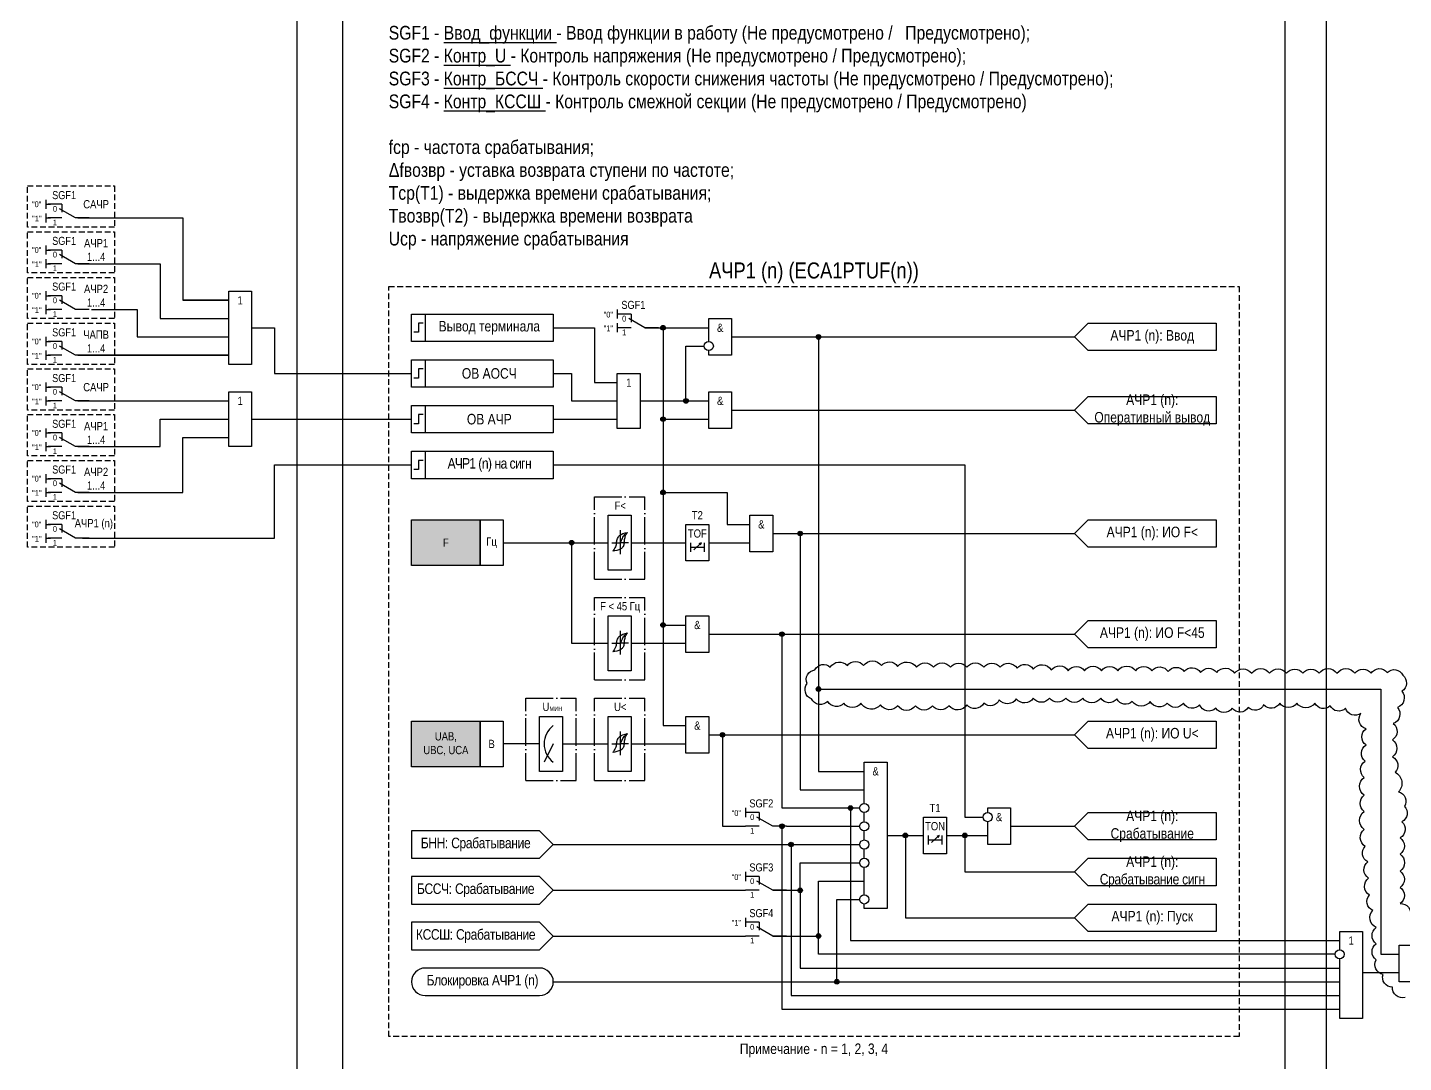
# Model space of a CAD drawing. Header units: millimetres. Extents: x -1311 to 1381, y -299 to 1200.
# Drawn here: x -1311 to -1010.1, y 486.4 to 712.6 of the extents above; entities that cross this region are included whole.
import ezdxf
from ezdxf.enums import TextEntityAlignment as Align

# ---------------------------------------------------------------- set-up
doc = ezdxf.new("R2010")
doc.units = ezdxf.units.MM
doc.linetypes.add('ACAD_ISO04W100', pattern=[30, 24, -3, 0, -3])
doc.linetypes.add('штриховая2', pattern=[0.375, 0.25, -0.125])
doc.layers.add('Основная', color=7, linetype='Continuous')
doc.styles.add('1.8_Gost_RD', font='ARIALN.TTF', dxfattribs={"height": 1.8})
doc.styles.add('2.5_Gost_RD', font='ARIALN.TTF', dxfattribs={"height": 2.5})
doc.styles.add('3.5_Gost_RD', font='ARIALN.TTF', dxfattribs={"height": 3.5})
doc.styles.add('Вывод', font='ARIALN.TTF', dxfattribs={"height": 2.5})
doc.styles.add('Компонент', font='ARIALN.TTF', dxfattribs={"height": 3.5})

# ---------------------------------------------------------------- blocks, each defined once
blk = doc.blocks.new('*U898')
at = {"layer": 'Основная', "linetype": 'ACAD_ISO04W100', "ltscale": 0.25}
for p, q in [((0, 0), (11, 0)), ((0, -18), (0, 0)), ((11, -18), (11, 0)), ((0, -18), (11, -18))]:
    blk.add_line(p, q, dxfattribs=at)
at = {"layer": 'Основная', "style": 'Компонент'}
blk.add_attdef('ОУ', text='', height=3.5, dxfattribs=at).set_placement((11, 0), align=Align.MIDDLE_CENTER)
blk = doc.blocks.new('*U958')
at = {"layer": 'Основная', "color": 0}
blk.add_line((0, 0), (7, 4), dxfattribs=at)
at = {"layer": 'Основная', "ltscale": 0.35}
blk.add_line((6, 6), (6, 2.5), dxfattribs=at)
blk = doc.blocks.new('*U1018')
at = {"layer": 'Основная', "color": 0}
for p, q in [((-3, 6), (-9, 6)), ((-3, 0), (-9, 0)), ((9, 0), (3, 0))]:
    blk.add_line(p, q, dxfattribs=at)
at = {"layer": 'Основная', "ltscale": 0.25, "xscale": -1}
blk.add_blockref('*U958', (3, 0), dxfattribs=at)
at = {"layer": 'Основная'}
for tag, height, style, p in [('В1', 2.5, 'Вывод', (-13, 6)), ('ОУ', 3.5, 'Компонент', (-2, 10)), ('В2', 2.5, 'Вывод', (-6, 4)), ('В3', 2.5, 'Вывод', (-6, -2))]:
    blk.add_attdef(tag, text='', height=height, dxfattribs=dict(at, style=style)).set_placement(p, align=Align.MIDDLE_CENTER)
blk = doc.blocks.new('Точка')
at = {"ltscale": 100}
h = blk.add_hatch(color=256, dxfattribs=at)
h.dxf.hatch_style = 1
edge = h.paths.add_edge_path()
edge.add_arc((0, 0), 0.5, 0, 360)
blk.add_circle((0, 0), 0.5, dxfattribs=at)
blk = doc.blocks.new('*U993')
at = {"layer": 'Основная', "linetype": 'ACAD_ISO04W100', "ltscale": 0.25}
for p, q in [((0, 0), (11, 0)), ((0, -18), (0, 0)), ((11, -18), (11, 0)), ((0, -18), (11, -18))]:
    blk.add_line(p, q, dxfattribs=at)
at = {"layer": 'Основная', "style": 'Компонент'}
blk.add_attdef('ОУ', text='', height=3.5, dxfattribs=at).set_placement((11, 0), align=Align.MIDDLE_CENTER)
blk = doc.blocks.new('*U985')
at = {"layer": 'Основная', "color": 0}
for p, q in [((-3, 6), (-9, 6)), ((-3, 0), (-9, 0)), ((9, 0), (3, 0))]:
    blk.add_line(p, q, dxfattribs=at)
at = {"layer": 'Основная', "ltscale": 0.25, "xscale": -1}
blk.add_blockref('*U958', (3, 0), dxfattribs=at)
at = {"layer": 'Основная'}
for tag, height, style, p in [('В1', 2.5, 'Вывод', (-14, 6)), ('ОУ', 3.5, 'Компонент', (-2, 10)), ('В2', 2.5, 'Вывод', (-6, 4)), ('В3', 2.5, 'Вывод', (-6, -2))]:
    blk.add_attdef(tag, text='', height=height, dxfattribs=dict(at, style=style)).set_placement(p, align=Align.MIDDLE_CENTER)

msp = doc.modelspace()

# ---------------------------------------------------------------- hatches: boundary and pattern name
at = {"ltscale": 100, "true_color": 0xf7941d}
h = msp.add_hatch(color=30, dxfattribs=at)
h.dxf.hatch_style = 1
h.paths.add_polyline_path([(-1227, 605), (-1212, 605), (-1212, 595), (-1227, 595)])
h = msp.add_hatch(color=30, dxfattribs=at)
h.dxf.hatch_style = 1
h.paths.add_polyline_path([(-1227, 561), (-1212, 561), (-1212, 551), (-1227, 551)])

# ---------------------------------------------------------------- linework, layer by layer
at = {"color": 6, "ltscale": 100}
for p, q in [((-1307, 675), (-1307, 673)), ((-1307, 674), (-1306, 674)), ((-1307, 672), (-1307, 670)), ((-1307, 671), (-1306, 671)), ((-1307, 665), (-1307, 663)), ((-1307, 664), (-1306, 664)), ((-1307, 662), (-1307, 660)), ((-1307, 661), (-1306, 661)), ((-1307, 655), (-1307, 653)), ((-1307, 654), (-1306, 654)), ((-1307, 652), (-1307, 650)), ((-1307, 651), (-1306, 651)), ((-1307, 645), (-1307, 643)), ((-1307, 644), (-1306, 644)), ((-1307, 642), (-1307, 640)), ((-1307, 641), (-1306, 641)), ((-1307, 635), (-1307, 633)), ((-1307, 634), (-1306, 634)), ((-1307, 632), (-1307, 630)), ((-1307, 631), (-1306, 631)), ((-1307, 625), (-1307, 623)), ((-1307, 624), (-1306, 624)), ((-1307, 622), (-1307, 620)), ((-1307, 621), (-1306, 621)), ((-1307, 615), (-1307, 613)), ((-1307, 614), (-1306, 614)), ((-1307, 612), (-1307, 610)), ((-1307, 611), (-1306, 611)), ((-1307, 605), (-1307, 603)), ((-1307, 604), (-1306, 604)), ((-1307, 602), (-1307, 600)), ((-1307, 601), (-1306, 601)), ((-1134, 504), (-1024, 504))]:
    msp.add_line(p, q, dxfattribs=at)
at = {"ltscale": 100}
for p, q in [((-1165.3, 598.46), (-1163.63, 599.95)), ((-1163.63, 599.95), (-1164.15, 599.73)), ((-1163.63, 599.95), (-1163.89, 599.48)), ((-1162, 600), (-1153, 600)), ((-1113.3, 534.46), (-1111.63, 535.95)), ((-1111.63, 535.95), (-1112.15, 535.73)), ((-1111.63, 535.95), (-1111.89, 535.48))]:
    msp.add_line(p, q, dxfattribs=at)
at = {"color": 3, "ltscale": 100}
for points in [[(-1252, 1178), (-1027, 1178), (-1027, -299), (-1252, -299)], [(-1242, 891), (-1036, 891), (-1036, 77), (-1242, 77)]]:
    msp.add_lwpolyline(points, close=True, dxfattribs=at)
at = {"color": 6, "linetype": 'штриховая2', "ltscale": 5}
for points in [[(-1311, 678), (-1292, 678), (-1292, 669), (-1311, 669)], [(-1311, 668), (-1292, 668), (-1292, 659), (-1311, 659)], [(-1311, 658), (-1292, 658), (-1292, 649), (-1311, 649)], [(-1311, 648), (-1292, 648), (-1292, 639), (-1311, 639)], [(-1311, 638), (-1292, 638), (-1292, 629), (-1311, 629)], [(-1311, 628), (-1292, 628), (-1292, 619), (-1311, 619)], [(-1311, 618), (-1292, 618), (-1292, 609), (-1311, 609)], [(-1311, 608), (-1292, 608), (-1292, 599), (-1311, 599)]]:
    msp.add_lwpolyline(points, close=True, dxfattribs=at)
at = {"color": 6, "ltscale": 100}
for points in [[(-1300, 671), (-1277, 671), (-1277, 671), (-1277, 671), (-1277, 653), (-1277, 653), (-1277, 653), (-1267, 653), (-1277, 653)], [(-1300, 661), (-1282, 661), (-1282, 661), (-1282, 661), (-1282, 649), (-1277, 649), (-1277, 649), (-1267, 649)], [(-1297, 651), (-1287, 651), (-1287, 645), (-1267, 645)], [(-1262, 647), (-1257, 647), (-1257, 637), (-1227, 637)], [(-1300, 631), (-1267, 631), (-1267, 631), (-1267, 631)], [(-1300, 621), (-1282, 621), (-1282, 621), (-1282, 621), (-1282, 627), (-1277, 627), (-1277, 627), (-1267, 627)], [(-1262, 627), (-1227, 627)], [(-1297, 611), (-1277, 611), (-1277, 623), (-1277, 623), (-1277, 623), (-1267, 623)], [(-1299, 601), (-1257, 601), (-1257, 617), (-1227, 617)], [(-1300, 611), (-1277, 611)], [(-1138, 568), (-1015, 568), (-1015, 510), (-1011, 510)], [(-1131, 542), (-1131, 513), (-1024, 513)], [(-1146, 538), (-1146, 498), (-1024, 498)], [(-1144, 534), (-1144, 501), (-1024, 501)], [(-1142, 524), (-1142, 507), (-1024, 507)], [(-1025, 510), (-1138, 510), (-1138, 514)]]:
    msp.add_lwpolyline(points, dxfattribs=at)
for points in [[(-1267, 655), (-1262, 655), (-1262, 639), (-1267, 639)], [(-1267, 641), (-1300, 641), (-1300, 641), (-1300, 641)], [(-1267, 633), (-1262, 633), (-1262, 621), (-1267, 621)]]:
    msp.add_lwpolyline(points, close=True, dxfattribs=at)
at = {"ltscale": 100}
for points in [[(-1176, 647), (-1172, 647), (-1172, 627), (-1162, 627)], [(-1176, 647), (-1172, 647), (-1172, 611), (-1158, 611), (-1158, 604), (-1153, 604)], [(-1176, 647), (-1172, 647), (-1172, 582), (-1167, 582)], [(-1176, 647), (-1172, 647), (-1172, 560), (-1167, 560)], [(-1157, 645), (-1138, 645), (-1138, 550), (-1128, 550)], [(-1148, 602), (-1142, 602), (-1142, 546), (-1128, 546)], [(-1207, 600), (-1192, 600), (-1192, 578), (-1184, 578)], [(-1166, 600), (-1166, 598)], [(-1166, 599), (-1163, 599)], [(-1163, 600), (-1163, 598)], [(-1162, 580), (-1146, 580), (-1146, 542), (-1129, 542)], [(-1162, 558), (-1159, 558), (-1159, 538), (-1154, 538)], [(-1123, 536), (-1119, 536), (-1119, 518), (-1082, 518)], [(-1114, 536), (-1114, 534)], [(-1111, 536), (-1111, 534)], [(-1110, 536), (-1106, 536), (-1106, 528), (-1082, 528)], [(-1114, 535), (-1111, 535)], [(-1148, 524), (-1142, 524), (-1142, 530), (-1129, 530)], [(-1148, 514), (-1138, 514), (-1138, 526), (-1128, 526)], [(-1196, 504), (-1134, 504), (-1134, 522), (-1129, 522)]]:
    msp.add_lwpolyline(points, dxfattribs=at)
for points in [[(-1227, 605), (-1212, 605), (-1212, 595), (-1227, 595)], [(-1212, 605), (-1207, 605), (-1207, 595), (-1212, 595)], [(-1167, 604), (-1162, 604), (-1162, 596), (-1167, 596)], [(-1227, 561), (-1212, 561), (-1212, 551), (-1227, 551)], [(-1212, 561), (-1207, 561), (-1207, 551), (-1212, 551)], [(-1115, 540), (-1110, 540), (-1110, 532), (-1115, 532)]]:
    msp.add_lwpolyline(points, close=True, dxfattribs=at)
at = {"color": 3, "ltscale": 100}
for points in [[(-1009.67, 500.57, -0.520567), (-1012.47, 502.81, -0.520567), (-1012.47, 502.81, -0.520567), (-1014.52, 505.61, -0.520567), (-1014.52, 505.61, -0.520567), (-1016.02, 508.78, -0.520567), (-1016.02, 508.78, -0.520567), (-1016.02, 512.32, -0.520567), (-1016.02, 512.32, -0.520567), (-1016.02, 515.86, -0.520567), (-1016.02, 515.86, -0.520567), (-1016.76, 519.59, -0.520567), (-1016.76, 519.59, -0.520567), (-1017.51, 522.95, -0.520567), (-1017.51, 522.95, -0.520567), (-1017.7, 526.68, -0.520567), (-1017.7, 526.68, -0.520567), (-1017.88, 530.23, -0.520567), (-1017.88, 530.23, -0.520567), (-1018.44, 533.58, -0.520567), (-1018.44, 533.58, -0.520567), (-1018.63, 537.31, -0.520567), (-1018.63, 537.31, -0.520567), (-1018.63, 541.23, -0.520567), (-1018.63, 541.23, -0.520567), (-1018.63, 544.77, -0.520567), (-1018.63, 544.77, -0.520567), (-1018.63, 548.69, -0.520567), (-1018.63, 548.69, -0.520567), (-1018.44, 552.23, -0.520567), (-1018.44, 552.23, -0.520567), (-1018.25, 555.78, -0.520567), (-1018.25, 555.78, -0.520567), (-1018.25, 559.32, -0.520567), (-1018.25, 559.32, -0.520567), (-1019.37, 562.68, -0.520567), (-1019.37, 562.68, -0.520567), (-1022.73, 563.8, -0.520567), (-1022.73, 563.8, -0.520567), (-1026.09, 564.36, -0.520567), (-1026.09, 564.36, -0.520567), (-1029.45, 564.92, -0.520567), (-1029.45, 564.92, -0.520567), (-1033.37, 564.92, -0.520567), (-1033.37, 564.92, -0.520567), (-1037.1, 564.92, -0.520567), (-1037.1, 564.92, -0.520567), (-1040.64, 564.54, -0.520567), (-1040.64, 564.54, -0.520567), (-1044, 563.98, -0.520567), (-1044, 563.98, -0.520567), (-1047.55, 563.8, -0.520567), (-1047.55, 563.8, -0.520567), (-1051.09, 563.8, -0.520567), (-1051.09, 563.8, -0.520567), (-1054.64, 564.54, -0.520567), (-1054.64, 564.54, -0.520567), (-1058.18, 564.92, -0.520567), (-1058.18, 564.92, -0.520567), (-1061.73, 564.92, -0.520567), (-1061.73, 564.92, -0.520567), (-1065.46, 565.29, -0.520567), (-1065.46, 565.29, -0.520567), (-1069.38, 565.29, -0.520567), (-1069.38, 565.29, -0.520567), (-1072.74, 565.85, -0.520567), (-1072.74, 565.85, -0.520567), (-1076.28, 566.03, -0.520567), (-1076.28, 566.03, -0.520567), (-1080.2, 566.03, -0.520567), (-1080.2, 566.03, -0.520567), (-1083.93, 566.03, -0.520567), (-1083.93, 566.03, -0.520567), (-1087.47, 566.03, -0.520567), (-1087.47, 566.03, -0.520567), (-1091.02, 566.03, -0.520567), (-1091.02, 566.03, -0.520567), (-1094.75, 565.85, -0.520567), (-1094.75, 565.85, -0.520567), (-1098.48, 565.66, -0.520567), (-1098.48, 565.66, -0.520567), (-1101.84, 564.92, -0.520567), (-1101.84, 564.92, -0.520567), (-1105.57, 564.54, -0.520567), (-1105.57, 564.54, -0.520567), (-1109.49, 564.36, -0.520567), (-1109.49, 564.36, -0.520567), (-1113.04, 564.36, -0.520567), (-1113.04, 564.36, -0.520567), (-1116.77, 564.36, -0.520567), (-1116.77, 564.36, -0.520567), (-1120.69, 564.36, -0.520567), (-1120.69, 564.36, -0.520567), (-1124.42, 564.54, -0.520567), (-1124.42, 564.54, -0.520567), (-1128.71, 564.92, -0.520567), (-1128.71, 564.92, -0.520567), (-1132.44, 564.92, -0.520567), (-1132.44, 564.92, -0.520567), (-1135.98, 565.29, -0.520567), (-1135.98, 565.29, -0.520567), (-1139.53, 565.85, -0.520567), (-1139.53, 565.85, -0.520567), (-1140.46, 569.2, -0.520567), (-1140.46, 569.2, -0.520567), (-1138.78, 572.19, -0.520567), (-1138.78, 572.19, -0.520567), (-1135.42, 572.75, -0.520567), (-1131.69, 573.12, -0.520567), (-1131.69, 573.12, -0.520567), (-1128.15, 573.12, -0.520567), (-1128.15, 573.12, -0.520567), (-1124.23, 573.12, -0.520567), (-1124.23, 573.12, -0.520567), (-1120.69, 572.93, -0.520567), (-1120.69, 572.93, -0.520567), (-1116.58, 572.75, -0.520567), (-1116.58, 572.75, -0.520567), (-1112.85, 572.75, -0.520567), (-1112.85, 572.75, -0.520567), (-1109.12, 572.75, -0.520567), (-1109.12, 572.75, -0.520567), (-1105.57, 572.75, -0.520567), (-1105.57, 572.75, -0.520567), (-1101.84, 572.75, -0.520567), (-1101.84, 572.75, -0.520567), (-1098.3, 572.75, -0.520567), (-1098.3, 572.75, -0.520567), (-1094.56, 572.56, -0.520567), (-1094.56, 572.56, -0.520567), (-1091.02, 572.38, -0.520567), (-1091.02, 572.38, -0.520567), (-1087.1, 572.19, -0.520567), (-1087.1, 572.19, -0.520567), (-1083.37, 572, -0.520567), (-1083.37, 572, -0.520567), (-1079.82, 572, -0.520567), (-1079.82, 572, -0.520567), (-1076.09, 572, -0.520567), (-1076.09, 572, -0.520567), (-1072.55, 572, -0.520567), (-1072.55, 572, -0.520567), (-1068.63, 572, -0.520567), (-1068.63, 572, -0.520567), (-1065.09, 572, -0.520567), (-1065.09, 572, -0.520567), (-1061.54, 571.82, -0.520567), (-1061.54, 571.82, -0.520567), (-1058, 571.82, -0.520567), (-1058, 571.82, -0.520567), (-1054.45, 571.63, -0.520567), (-1054.45, 571.63, -0.520567), (-1050.91, 571.63, -0.520567), (-1050.91, 571.63, -0.520567), (-1046.99, 571.44, -0.520567), (-1046.99, 571.44, -0.520567), (-1043.26, 571.44, -0.520567), (-1043.26, 571.44, -0.520567), (-1039.34, 571.44, -0.520567), (-1039.34, 571.44, -0.520567), (-1035.61, 571.44, -0.520567), (-1035.61, 571.44, -0.520567), (-1032.06, 571.44, -0.520567), (-1032.06, 571.44, -0.520567), (-1028.52, 571.44, -0.520567), (-1028.52, 571.44, -0.520567), (-1024.6, 571.44, -0.520567), (-1024.6, 571.44, -0.520567), (-1020.68, 571.44, -0.520567), (-1020.68, 571.44, -0.520567), (-1017.14, 571.44, -0.520567), (-1017.14, 571.44, -0.520567), (-1013.59, 571.63, -0.520567), (-1013.59, 571.63, -0.520567), (-1010.23, 571.07, -0.520567), (-1010.23, 571.07, -0.520567), (-1010.42, 567.53, -0.520567), (-1010.42, 567.53, -0.520567), (-1011.35, 563.98, -0.520567), (-1011.35, 563.98, -0.520567), (-1012.28, 560.44, -0.520567), (-1012.28, 560.44, -0.520567), (-1012.47, 556.9, -0.520567), (-1012.47, 556.9, -0.520567), (-1012.47, 553.17, -0.520567), (-1012.47, 553.17, -0.520567), (-1011.91, 549.81, -0.520567), (-1011.91, 549.81, -0.520567), (-1011.16, 545.52, -0.520567), (-1011.16, 545.52, -0.520567), (-1009.86, 542.35, -0.520567)], [(-1009.86, 542.35, -0.520567), (-1010.42, 538.99, -0.520567), (-1010.42, 538.99, -0.520567), (-1010.79, 535.45, -0.520567), (-1010.79, 535.45, -0.520567), (-1010.79, 531.9, -0.520567), (-1010.79, 531.9, -0.520567), (-1010.79, 528.17, -0.520567), (-1010.79, 528.17, -0.520567), (-1010.79, 524.63, -0.520567), (-1010.79, 524.63, -0.520567), (-1010.79, 521.09, -0.520567), (-1010.79, 521.09, -0.520567), (-1008.55, 518.29, -0.520567)]]:
    msp.add_lwpolyline(points, format="xyb", dxfattribs=at)
at = {"ltscale": 100}
msp.add_lwpolyline([(-1224, 501), (-1199, 501, 1), (-1199, 507), (-1224, 507, 1)], format="xyb", close=True, dxfattribs=at)
at = {"layer": 'Основная', "ltscale": 100}
for p, q in [((-1182, 651), (-1182, 649)), ((-1182, 648), (-1182, 646)), ((-1184, 604.5), (-1184, 606)), ((-1184, 606), (-1179, 606)), ((-1184, 597), (-1184, 605)), ((-1179, 606), (-1179, 600)), ((-1179, 600), (-1179, 594)), ((-1179, 600), (-1167, 600)), ((-1184, 594), (-1184, 597)), ((-1179, 594), (-1184, 594)), ((-1184, 582.5), (-1184, 584)), ((-1184, 584), (-1179, 584)), ((-1179, 584), (-1179, 578)), ((-1184, 575), (-1184, 583)), ((-1179, 578), (-1167, 578)), ((-1179, 578), (-1179, 572)), ((-1184, 572), (-1184, 575)), ((-1179, 572), (-1184, 572)), ((-1199, 560.5), (-1199, 562)), ((-1199, 562), (-1194, 562)), ((-1199, 553), (-1199, 561)), ((-1194, 562), (-1194, 556)), ((-1184, 560.5), (-1184, 562)), ((-1184, 562), (-1179, 562)), ((-1184, 553), (-1184, 561)), ((-1179, 562), (-1179, 556)), ((-1162, 558), (-1140, 558)), ((-1199, 556), (-1207, 556)), ((-1194, 556), (-1194, 550)), ((-1179, 556), (-1167, 556)), ((-1179, 556), (-1179, 550)), ((-1199, 550), (-1199, 553)), ((-1184, 550), (-1184, 553)), ((-1194, 550), (-1199, 550)), ((-1179, 550), (-1184, 550)), ((-1154, 542), (-1154, 540)), ((-1196, 534), (-1129, 534)), ((-1154, 528), (-1154, 526)), ((-1196, 524), (-1154, 524)), ((-1154, 518), (-1154, 516)), ((-1196, 514), (-1154, 514))]:
    msp.add_line(p, q, dxfattribs=at)
at = {"layer": 'Основная'}
for p, q in [((-1181.4, 602.72), (-1181.4, 597.52)), ((-1181.4, 580.72), (-1181.4, 575.52)), ((-1181.4, 558.72), (-1181.4, 553.52))]:
    msp.add_line(p, q, dxfattribs=at)
at = {"layer": 'Основная', "color": 7, "ltscale": 100}
for p, q in [((-1207, 600), (-1184, 600)), ((-1183.21, 600), (-1181.4, 600)), ((-1179.58, 600), (-1181.4, 600)), ((-1183.21, 578), (-1181.4, 578)), ((-1179.58, 578), (-1181.4, 578)), ((-1196, 556), (-1198, 552)), ((-1194, 556), (-1184, 556)), ((-1183.21, 556), (-1181.4, 556)), ((-1179.58, 556), (-1181.4, 556))]:
    msp.add_line(p, q, dxfattribs=at)
at = {"layer": 'Основная', "linetype": 'штриховая2', "ltscale": 5}
msp.add_lwpolyline([(-1232, 656), (-1046, 656), (-1046, 492), (-1232, 492)], close=True, dxfattribs=at)
at = {"layer": 'Основная', "ltscale": 100}
for points in [[(-1227, 650), (-1224, 650), (-1224, 644), (-1227, 644)], [(-1227, 650), (-1196, 650), (-1196, 644), (-1227, 644)], [(-1051, 648), (-1051, 642), (-1079, 642), (-1082, 645), (-1079, 648)], [(-1227, 640), (-1224, 640), (-1224, 634), (-1227, 634)], [(-1227, 640), (-1196, 640), (-1196, 634), (-1227, 634)], [(-1182, 637), (-1177, 637), (-1177, 625), (-1182, 625)], [(-1162, 633), (-1157, 633), (-1157, 625), (-1162, 625)], [(-1051, 632), (-1051, 626), (-1079, 626), (-1082, 629), (-1079, 632)], [(-1227, 630), (-1224, 630), (-1224, 624), (-1227, 624)], [(-1227, 630), (-1196, 630), (-1196, 624), (-1227, 624)], [(-1227, 620), (-1224, 620), (-1224, 614), (-1227, 614)], [(-1227, 620), (-1196, 620), (-1196, 614), (-1227, 614)], [(-1153, 606), (-1148, 606), (-1148, 598), (-1153, 598)], [(-1051, 605), (-1051, 599), (-1079, 599), (-1082, 602), (-1079, 605)], [(-1167, 584), (-1162, 584), (-1162, 576), (-1167, 576)], [(-1051, 583), (-1051, 577), (-1079, 577), (-1082, 580), (-1079, 583)], [(-1167, 562), (-1162, 562), (-1162, 554), (-1167, 554)], [(-1051, 561), (-1051, 555), (-1079, 555), (-1082, 558), (-1079, 561)], [(-1051, 541), (-1051, 535), (-1079, 535), (-1082, 538), (-1079, 541)], [(-1051, 531), (-1051, 525), (-1079, 525), (-1082, 528), (-1079, 531)], [(-1051, 521), (-1051, 515), (-1079, 515), (-1082, 518), (-1079, 521)]]:
    msp.add_lwpolyline(points, close=True, dxfattribs=at)
at = {"layer": 'Основная', "lineweight": 30, "ltscale": 100}
for points in [[(-1224.5, 648), (-1225.5, 648), (-1225.5, 646), (-1226.5, 646)], [(-1224.5, 638), (-1225.5, 638), (-1225.5, 636), (-1226.5, 636)], [(-1224.5, 628), (-1225.5, 628), (-1225.5, 626), (-1226.5, 626)], [(-1224.5, 618), (-1225.5, 618), (-1225.5, 616), (-1226.5, 616)]]:
    msp.add_lwpolyline(points, dxfattribs=at)
at = {"layer": 'Основная', "ltscale": 100}
for points in [[(-1162, 644), (-1162, 649), (-1157, 649), (-1157, 641), (-1162, 641), (-1162, 642)], [(-1196, 647), (-1187, 647), (-1187, 635), (-1182, 635)], [(-1173, 647), (-1162, 647)], [(-1157, 645), (-1082, 645)], [(-1177, 631), (-1167, 631), (-1167, 643), (-1163, 643)], [(-1196, 637), (-1192, 637), (-1192, 631), (-1182, 631)], [(-1177, 631), (-1162, 631)], [(-1177, 631), (-1172, 631)], [(-1177, 631), (-1172, 631), (-1172, 631), (-1172, 631)], [(-1157, 629), (-1157, 629), (-1157, 629), (-1082, 629)], [(-1196, 627), (-1182, 627)], [(-1196, 617), (-1106, 617), (-1106, 540), (-1102, 540)], [(-1148, 602), (-1082, 602)], [(-1162, 580), (-1082, 580)], [(-1145, 558), (-1082, 558)], [(-1128, 543), (-1128, 552), (-1123, 552), (-1123, 520), (-1128, 520), (-1128, 521)], [(-1101, 541), (-1101, 542), (-1096, 542), (-1096, 534), (-1101, 534), (-1101, 539)], [(-1128, 539), (-1128, 541)], [(-1196, 534), (-1199, 537), (-1227, 537), (-1227, 531), (-1199, 531), (-1196, 534)], [(-1145, 538), (-1129, 538)], [(-1128, 535), (-1128, 537)], [(-1123, 536), (-1115, 536), (-1115, 536), (-1115, 536)], [(-1110, 536), (-1101, 536)], [(-1096, 538), (-1082, 538)], [(-1128, 531), (-1128, 533)], [(-1196, 524), (-1199, 527), (-1227, 527), (-1227, 521), (-1199, 521), (-1196, 524)], [(-1128, 523), (-1128, 529)], [(-1196, 514), (-1199, 517), (-1227, 517), (-1227, 511), (-1199, 511), (-1196, 514)]]:
    msp.add_lwpolyline(points, dxfattribs=at)
at = {"layer": 'Основная', "color": 6, "ltscale": 100}
for points in [[(-1024, 511), (-1024, 515), (-1024, 515), (-1019, 515), (-1019, 496), (-1024, 496), (-1024, 509)], [(-1019, 506), (-1019, 506), (-1019, 506), (-1011, 506)]]:
    msp.add_lwpolyline(points, dxfattribs=at)
msp.add_lwpolyline([(-1011, 512), (-1006, 512), (-1006, 504), (-1011, 504)], close=True, dxfattribs=at)
at = {"layer": 'Основная'}
for centre in [(-1162, 643), (-1128, 542), (-1128, 538), (-1101, 540), (-1128, 534), (-1128, 530), (-1128, 522)]:
    msp.add_circle(centre, 1, dxfattribs=at)
at = {"layer": 'Основная', "color": 6}
msp.add_circle((-1024, 510), 1, dxfattribs=at)
at = {"layer": 'Основная', "color": 7, "ltscale": 100}
msp.add_arc((-1193, 556), 5, 126.8699, 233.1301, dxfattribs=at)
at = {"layer": 'Основная'}
for points in [[(-1182.2, 599.92), (-1182.05, 600.71), (-1181.56, 601.54), (-1179.8, 602.26)], [(-1181.4, 600), (-1181, 600.72), (-1180.53, 601.6), (-1179.8, 602.26)], [(-1180.52, 599.92), (-1180.4, 600.71), (-1180.19, 601.54), (-1179.8, 602.26)], [(-1182.2, 599.92), (-1182.4, 599.13), (-1183, 598.12)], [(-1180.52, 599.92), (-1180.75, 599.13), (-1181.24, 598.67), (-1183, 598.12)], [(-1182.2, 577.92), (-1182.4, 577.13), (-1183, 576.12)], [(-1180.52, 577.92), (-1180.75, 577.13), (-1181.24, 576.67), (-1183, 576.12)], [(-1182.2, 577.92), (-1182.05, 578.71), (-1181.56, 579.54), (-1179.8, 580.26)], [(-1181.4, 578), (-1181, 578.72), (-1180.53, 579.6), (-1179.8, 580.26)], [(-1180.52, 577.92), (-1180.4, 578.71), (-1180.19, 579.54), (-1179.8, 580.26)], [(-1182.2, 555.92), (-1182.05, 556.71), (-1181.56, 557.54), (-1179.8, 558.26)], [(-1181.4, 556), (-1181, 556.72), (-1180.53, 557.6), (-1179.8, 558.26)], [(-1180.52, 555.92), (-1180.4, 556.71), (-1180.19, 557.54), (-1179.8, 558.26)], [(-1182.2, 555.92), (-1182.4, 555.13), (-1183, 554.12)], [(-1180.52, 555.92), (-1180.75, 555.13), (-1181.24, 554.67), (-1183, 554.12)]]:
    msp.add_spline(points, degree=3, dxfattribs=at)

# ---------------------------------------------------------------- block references
at = {"layer": 'Основная', "color": 6, "ltscale": 0.25, "xscale": 0.5, "yscale": 0.5, "zscale": 0.5}
for p in [(-1302, 671), (-1302, 661), (-1302, 651), (-1302, 641), (-1302, 631), (-1302, 621), (-1302, 611), (-1302, 601)]:
    msp.add_blockref('*U985', p, dxfattribs=at).add_auto_attribs({'ОУ': 'SGF1', 'В1': '"0"', 'В2': '0', 'В3': '1'})
at = {"layer": 'Основная', "ltscale": 0.25}
ref = msp.add_blockref('*U1018', (-1177.5, 647), dxfattribs=dict(at, xscale=0.5, yscale=0.5, zscale=0.5))
ref.add_attrib('ОУ', 'SGF1', dxfattribs={"height": 1.75, "style": 'Компонент'}).set_placement((-1178.5, 652), align=Align.MIDDLE_CENTER)
ref.add_attrib('В2', '0', dxfattribs={"height": 1.25, "style": 'Вывод'}).set_placement((-1180.5, 649), align=Align.MIDDLE_CENTER)
ref.add_attrib('В3', '1', dxfattribs={"height": 1.25, "style": 'Вывод'}).set_placement((-1180.5, 646), align=Align.MIDDLE_CENTER)
at = {"layer": 'Основная', "ltscale": 100}
for p in [(-1172, 647), (-1138, 645), (-1167, 631), (-1172, 627), (-1172, 611), (-1142, 602), (-1192, 600), (-1172, 582), (-1146, 580), (-1138, 568), (-1159, 558), (-1131, 542), (-1146, 538), (-1119, 536), (-1106, 536), (-1144, 534), (-1142, 524), (-1138, 514), (-1134, 504)]:
    msp.add_blockref('Точка', p, dxfattribs=at)
at = {"layer": 'Основная', "ltscale": 0.25}
for name, p in [('*U898', (-1187, 610)), ('*U898', (-1187, 588)), ('*U993', (-1202, 566)), ('*U898', (-1187, 566))]:
    msp.add_blockref(name, p, dxfattribs=at)
ref = msp.add_blockref('*U1018', (-1149.5, 538), dxfattribs=dict(at, xscale=0.5, yscale=0.5, zscale=0.5))
ref.add_attrib('ОУ', 'SGF2', dxfattribs={"height": 1.75, "style": 'Компонент'}).set_placement((-1150.5, 543), align=Align.MIDDLE_CENTER)
ref.add_attrib('В2', '0', dxfattribs={"height": 1.25, "style": 'Вывод'}).set_placement((-1152.5, 540), align=Align.MIDDLE_CENTER)
ref.add_attrib('В3', '1', dxfattribs={"height": 1.25, "style": 'Вывод'}).set_placement((-1152.5, 537), align=Align.MIDDLE_CENTER)
ref = msp.add_blockref('*U1018', (-1149.5, 524), dxfattribs=dict(at, xscale=0.5, yscale=0.5, zscale=0.5))
ref.add_attrib('ОУ', 'SGF3', dxfattribs={"height": 1.75, "style": 'Компонент'}).set_placement((-1150.5, 529), align=Align.MIDDLE_CENTER)
ref.add_attrib('В2', '0', dxfattribs={"height": 1.25, "style": 'Вывод'}).set_placement((-1152.5, 526), align=Align.MIDDLE_CENTER)
ref.add_attrib('В3', '1', dxfattribs={"height": 1.25, "style": 'Вывод'}).set_placement((-1152.5, 523), align=Align.MIDDLE_CENTER)
ref = msp.add_blockref('*U1018', (-1149.5, 514), dxfattribs=dict(at, xscale=0.5, yscale=0.5, zscale=0.5))
ref.add_attrib('ОУ', 'SGF4', dxfattribs={"height": 1.75, "style": 'Компонент'}).set_placement((-1150.5, 519), align=Align.MIDDLE_CENTER)
ref.add_attrib('В2', '0', dxfattribs={"height": 1.25, "style": 'Вывод'}).set_placement((-1152.5, 516), align=Align.MIDDLE_CENTER)
ref.add_attrib('В3', '1', dxfattribs={"height": 1.25, "style": 'Вывод'}).set_placement((-1152.5, 513), align=Align.MIDDLE_CENTER)

# ---------------------------------------------------------------- texts
at = {"color": 30, "ltscale": 100}
for s, insert, char_height, width, attachment_point, style in [('{\\H0.85714x;SGF1 - \\LВвод_функции\\l - Ввод функции в работу (Не предусмотрено /^I Предусмотрено);\\PSGF2 - \\LКонтр_U\\l - Контроль напряжения (Не предусмотрено / Предусмотрено);\\PSGF3 - \\LКонтр_БССЧ\\l - Контроль скорости снижения частоты (Не предусмотрено / Предусмотрено);\\PSGF4 - \\LКонтр_КССШ\\l - Контроль смежной секции (Не предусмотрено / Предусмотрено)\\P\\Pfср - частота срабатывания;\\PΔfвозвр - уставка возврата ступени по частоте;\\PTср(T1) - выдержка времени срабатывания;\\PTвозвр(T2) - выдержка времени возврата\\PUср - напряжение срабатывания}\\P\\P ', (-1232, 713), 3.5, 186, 1, '3.5_Gost_RD'), ('САЧР', (-1296, 674), 1.8, 8, 5, '2.5_Gost_RD'), ('АЧР1 1...4', (-1296, 664), 1.8, 8, 5, '2.5_Gost_RD'), ('АЧР1 (n) (ECA1PTUF(n))', (-1139, 659), 3.5, 186, 5, '3.5_Gost_RD'), ('АЧР2 1...4', (-1296, 654), 1.8, 8, 5, '2.5_Gost_RD'), ('ЧАПВ 1...4', (-1296, 644), 1.8, 8, 5, '2.5_Gost_RD'), ('САЧР', (-1296, 634), 1.8, 8, 5, '2.5_Gost_RD'), ('АЧР1 1...4', (-1296, 624), 1.8, 8, 5, '2.5_Gost_RD'), ('АЧР2 1...4', (-1296, 614), 1.8, 8, 5, '2.5_Gost_RD'), ('АЧР1 (n)', (-1296.5, 604), 1.8, 9, 5, '2.5_Gost_RD')]:
    msp.add_mtext(s, dxfattribs=dict(at, insert=insert, char_height=char_height, width=width, attachment_point=attachment_point, style=style))
at = {"color": 6, "ltscale": 100, "char_height": 1.25, "attachment_point": 1, "style": '3.5_Gost_RD'}
for insert in [(-1310, 671.5), (-1310, 661.5), (-1310, 651.5), (-1310, 641.5), (-1310, 631.5), (-1310, 621.5), (-1310, 611.5), (-1310, 601.5)]:
    msp.add_mtext_dynamic_manual_height_columns('"1"', width=2, gutter_width=17.5, heights=[0], dxfattribs=dict(at, insert=insert))
at = {"color": 6, "ltscale": 100, "char_height": 1.8, "width": 5, "attachment_point": 5, "style": '2.5_Gost_RD'}
for insert in [(-1264.5, 653), (-1264.5, 631)]:
    msp.add_mtext('1', dxfattribs=dict(at, insert=insert))
at = {"ltscale": 100, "char_height": 1.8, "attachment_point": 5}
for s, insert, width, style in [('T2', (-1164.5, 606), 5, '2.5_Gost_RD'), ('TOF', (-1164.5, 602), 5, '2.5_Gost_RD'), ('F', (-1219.5, 600), 15, '1.8_Gost_RD'), ('Гц', (-1209.5, 600), 5, '1.8_Gost_RD'), ('UAB,\\PUBC, UCA', (-1219.5, 556), 15, '1.8_Gost_RD'), ('В ', (-1209.5, 556), 5, '1.8_Gost_RD'), ('T1', (-1112.5, 542), 5, '2.5_Gost_RD'), ('TON', (-1112.5, 538), 5, '2.5_Gost_RD')]:
    msp.add_mtext(s, dxfattribs=dict(at, insert=insert, width=width, style=style))
at = {"layer": 'Основная', "ltscale": 100, "char_height": 1.25, "attachment_point": 1, "style": '3.5_Gost_RD'}
for s, insert in [('"0"', (-1185, 650.5)), ('"1"', (-1185, 647.5)), ('"0"', (-1157, 541.5)), ('"0"', (-1157, 527.5)), ('"1"', (-1157, 517.5))]:
    msp.add_mtext_dynamic_manual_height_columns(s, width=2, gutter_width=17.5, heights=[0], dxfattribs=dict(at, insert=insert))
at = {"layer": 'Основная', "color": 0, "ltscale": 100, "char_height": 2.3, "width": 28, "attachment_point": 5, "style": '2.5_Gost_RD'}
for s, insert in [('{\\C256;Вывод терминала}', (-1210, 647)), ('{\\C256;ОВ АОСЧ}', (-1210, 637)), ('{\\C256;АЧР1 (n): Оперативный вывод}', (-1065, 629)), ('{\\C256;ОВ АЧР}', (-1210, 627)), ('{\\C256;АЧР1 (n): ИО F<}', (-1065, 602)), ('{\\C256;АЧР1 (n): ИО F<45}', (-1065, 580)), ('{\\C256;АЧР1 (n): ИО U<}', (-1065, 558)), ('{\\C256;АЧР1 (n): Срабатывание}', (-1065, 538)), ('{\\C256;АЧР1 (n): \\T0.95;Срабатывание сигн}', (-1065, 528)), ('{\\C256;АЧР1 (n): Пуск}', (-1065, 518))]:
    msp.add_mtext(s, dxfattribs=dict(at, insert=insert))
at = {"layer": 'Основная', "ltscale": 100, "attachment_point": 5, "style": '2.5_Gost_RD'}
for s, insert, char_height, width in [('&', (-1159.5, 647), 1.8, 5), ('АЧР1 (n): Ввод', (-1065, 645), 2.3, 28), ('1', (-1179.5, 635), 1.8, 5), ('&', (-1159.5, 631), 1.8, 5), ('&', (-1150.5, 604), 1.8, 5), ('&', (-1164.5, 582), 1.8, 5), ('&', (-1164.5, 560), 1.8, 5), ('&', (-1125.5, 550), 1.8, 5), ('&', (-1098.5, 540), 1.8, 5), ('{\\T0.95;БНН: Срабатывание}', (-1213, 534), 2.3, 28), ('{\\T0.95;БССЧ: Срабатывание}', (-1213, 524), 2.3, 28), ('{\\T0.95;КССШ: Срабатывание}', (-1213, 514), 2.3, 28), ('{\\T0.95;Блокировка АЧР1 (n)}', (-1211.5, 504), 2.3, 25), ('Примечание - n = 1, 2, 3, 4', (-1139, 489), 2.3, 186)]:
    msp.add_mtext(s, dxfattribs=dict(at, insert=insert, char_height=char_height, width=width))
at = {"layer": 'Основная', "color": 3, "ltscale": 100, "insert": (-1210, 617), "char_height": 2.3, "width": 28, "attachment_point": 5, "style": '2.5_Gost_RD'}
msp.add_mtext('{\\T0.9;\\C256;АЧР1 (n) на сигн}', dxfattribs=at)
at = {"layer": 'Основная', "color": 7, "ltscale": 100, "char_height": 1.8, "attachment_point": 1, "style": '1.8_Gost_RD'}
for s, width, insert in [('\\pi1.41276;F<', 5, (-1184, 609)), ('\\pi1.23697;F < 45 Гц', 11, (-1187, 587)), ('\\pi0.64454;U{\\H0.66667x;мин}', 5, (-1199, 565)), ('\\pi1.2912;U<', 5, (-1184, 565))]:
    msp.add_mtext_dynamic_manual_height_columns(s, width=width, gutter_width=17.5, heights=[0], dxfattribs=dict(at, insert=insert))
at = {"layer": 'Основная', "color": 6, "ltscale": 100, "insert": (-1021.5, 513), "char_height": 1.8, "width": 5, "attachment_point": 5, "style": '2.5_Gost_RD'}
msp.add_mtext('1', dxfattribs=at)

doc.saveas('drawing.dxf')
